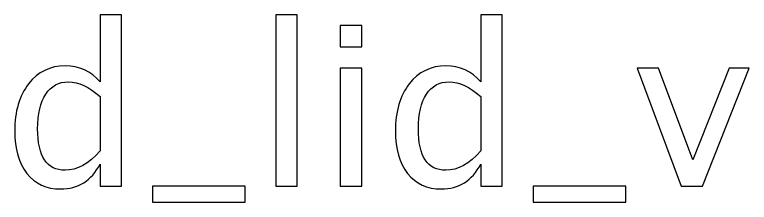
# Model space of a CAD drawing. Header units: centimetres. Extents: x -143 to 63, y -92 to 73.
# Drawn here: x 25.3 to 42.74, y 68.29 to 72.75 of the extents above; entities that cross this region are included whole.
import ezdxf

# ---------------------------------------------------------------- set-up
doc = ezdxf.new("R2010")
doc.units = ezdxf.units.CM
doc.header["$MEASUREMENT"] = 0
doc.layers.add('Layer 1', color=7, linetype='Continuous')

msp = doc.modelspace()

# ---------------------------------------------------------------- linework, layer by layer
at = {"layer": 'Layer 1'}
for points, knots in [([(27.33062, 68.67044), (27.33062, 68.67044), (27.33062, 69.19696), (27.33062, 69.19696), (27.33062, 69.19696), (27.12336, 68.80361), (26.81115, 68.60694), (26.39399, 68.60694), (26.39399, 68.60694), (26.05533, 68.60694), (25.78898, 68.72953), (25.59495, 68.97559), (25.59495, 68.97559), (25.40092, 69.22166), (25.30391, 69.55768), (25.30391, 69.98366), (25.30391, 69.98366), (25.30391, 70.44932), (25.41415, 70.82415), (25.63376, 71.10814), (25.63376, 71.10814), (25.85424, 71.39124), (26.14352, 71.53323), (26.50247, 71.53323), (26.50247, 71.53323), (26.83497, 71.53323), (27.1119, 71.40623), (27.33062, 71.15135), (27.33062, 71.15135), (27.33062, 71.15135), (27.33062, 72.75032), (27.33062, 72.75032), (27.33062, 72.75032), (27.33062, 72.75032), (27.83862, 72.75032), (27.83862, 72.75032), (27.83862, 72.75032), (27.83862, 72.75032), (27.83862, 68.67044), (27.83862, 68.67044), (27.83862, 68.67044), (27.83862, 68.67044), (27.33062, 68.67044), (27.33062, 68.67044)], [0, 0, 0, 0, 0.08333333, 0.08333333, 0.08333333, 0.08333333, 0.16666667, 0.16666667, 0.16666667, 0.16666667, 0.25, 0.25, 0.25, 0.25, 0.33333333, 0.33333333, 0.33333333, 0.33333333, 0.41666667, 0.41666667, 0.41666667, 0.41666667, 0.5, 0.5, 0.5, 0.5, 0.58333333, 0.58333333, 0.58333333, 0.58333333, 0.66666667, 0.66666667, 0.66666667, 0.66666667, 0.75, 0.75, 0.75, 0.75, 0.83333333, 0.83333333, 0.83333333, 0.83333333, 1, 1, 1, 1]), ([(31.50221, 68.67044), (31.50221, 68.67044), (31.50221, 72.75032), (31.50221, 72.75032), (31.50221, 72.75032), (31.50221, 72.75032), (32.01021, 72.75032), (32.01021, 72.75032), (32.01021, 72.75032), (32.01021, 72.75032), (32.01021, 68.67044), (32.01021, 68.67044), (32.01021, 68.67044), (32.01021, 68.67044), (31.50221, 68.67044), (31.50221, 68.67044)], [0, 0, 0, 0, 0.2, 0.2, 0.2, 0.2, 0.4, 0.4, 0.4, 0.4, 0.6, 0.6, 0.6, 0.6, 1, 1, 1, 1]), ([(36.36525, 68.67044), (36.36525, 68.67044), (36.36525, 69.19696), (36.36525, 69.19696), (36.36525, 69.19696), (36.15799, 68.80361), (35.84578, 68.60694), (35.42862, 68.60694), (35.42862, 68.60694), (35.08996, 68.60694), (34.82361, 68.72953), (34.62958, 68.97559), (34.62958, 68.97559), (34.43555, 69.22166), (34.33854, 69.55768), (34.33854, 69.98366), (34.33854, 69.98366), (34.33854, 70.44932), (34.44878, 70.82415), (34.66839, 71.10814), (34.66839, 71.10814), (34.88887, 71.39124), (35.17815, 71.53323), (35.5371, 71.53323), (35.5371, 71.53323), (35.8696, 71.53323), (36.14653, 71.40623), (36.36525, 71.15135), (36.36525, 71.15135), (36.36525, 71.15135), (36.36525, 72.75032), (36.36525, 72.75032), (36.36525, 72.75032), (36.36525, 72.75032), (36.87325, 72.75032), (36.87325, 72.75032), (36.87325, 72.75032), (36.87325, 72.75032), (36.87325, 68.67044), (36.87325, 68.67044), (36.87325, 68.67044), (36.87325, 68.67044), (36.36525, 68.67044), (36.36525, 68.67044)], [0, 0, 0, 0, 0.08333333, 0.08333333, 0.08333333, 0.08333333, 0.16666667, 0.16666667, 0.16666667, 0.16666667, 0.25, 0.25, 0.25, 0.25, 0.33333333, 0.33333333, 0.33333333, 0.33333333, 0.41666667, 0.41666667, 0.41666667, 0.41666667, 0.5, 0.5, 0.5, 0.5, 0.58333333, 0.58333333, 0.58333333, 0.58333333, 0.66666667, 0.66666667, 0.66666667, 0.66666667, 0.75, 0.75, 0.75, 0.75, 0.83333333, 0.83333333, 0.83333333, 0.83333333, 1, 1, 1, 1]), ([(33.0315, 71.98832), (33.0315, 71.98832), (33.0315, 72.49632), (33.0315, 72.49632), (33.0315, 72.49632), (33.0315, 72.49632), (33.5395, 72.49632), (33.5395, 72.49632), (33.5395, 72.49632), (33.5395, 72.49632), (33.5395, 71.98832), (33.5395, 71.98832), (33.5395, 71.98832), (33.5395, 71.98832), (33.0315, 71.98832), (33.0315, 71.98832)], [0, 0, 0, 0, 0.2, 0.2, 0.2, 0.2, 0.4, 0.4, 0.4, 0.4, 0.6, 0.6, 0.6, 0.6, 1, 1, 1, 1]), ([(33.0315, 68.67044), (33.0315, 68.67044), (33.0315, 71.47503), (33.0315, 71.47503), (33.0315, 71.47503), (33.0315, 71.47503), (33.5395, 71.47503), (33.5395, 71.47503), (33.5395, 71.47503), (33.5395, 71.47503), (33.5395, 68.67044), (33.5395, 68.67044), (33.5395, 68.67044), (33.5395, 68.67044), (33.0315, 68.67044), (33.0315, 68.67044)], [0, 0, 0, 0, 0.2, 0.2, 0.2, 0.2, 0.4, 0.4, 0.4, 0.4, 0.6, 0.6, 0.6, 0.6, 1, 1, 1, 1]), ([(41.12069, 68.67044), (41.12069, 68.67044), (40.07647, 71.47503), (40.07647, 71.47503), (40.07647, 71.47503), (40.07647, 71.47503), (40.58447, 71.47503), (40.58447, 71.47503), (40.58447, 71.47503), (40.58447, 71.47503), (41.3985, 69.29574), (41.3985, 69.29574), (41.3985, 69.29574), (41.3985, 69.29574), (42.26016, 71.47503), (42.26016, 71.47503), (42.26016, 71.47503), (42.26016, 71.47503), (42.73817, 71.47503), (42.73817, 71.47503), (42.73817, 71.47503), (42.73817, 71.47503), (41.62957, 68.67044), (41.62957, 68.67044), (41.62957, 68.67044), (41.62957, 68.67044), (41.12069, 68.67044), (41.12069, 68.67044)], [0, 0, 0, 0, 0.125, 0.125, 0.125, 0.125, 0.25, 0.25, 0.25, 0.25, 0.375, 0.375, 0.375, 0.375, 0.5, 0.5, 0.5, 0.5, 0.625, 0.625, 0.625, 0.625, 0.75, 0.75, 0.75, 0.75, 1, 1, 1, 1]), ([(27.33062, 70.80386), (27.06692, 71.03582), (26.81733, 71.15223), (26.58097, 71.15223), (26.58097, 71.15223), (26.34813, 71.15223), (26.16822, 71.05522), (26.04033, 70.86031), (26.04033, 70.86031), (25.91245, 70.66628), (25.84895, 70.39111), (25.84895, 70.03481), (25.84895, 70.03481), (25.84895, 69.37952), (26.06591, 69.05144), (26.50071, 69.05144), (26.50071, 69.05144), (26.78293, 69.05144), (27.05986, 69.20578), (27.33062, 69.51358), (27.33062, 69.51358), (27.33062, 69.51358), (27.33062, 70.80386), (27.33062, 70.80386)], [0, 0, 0, 0, 0.14285714, 0.14285714, 0.14285714, 0.14285714, 0.28571429, 0.28571429, 0.28571429, 0.28571429, 0.42857143, 0.42857143, 0.42857143, 0.42857143, 0.57142857, 0.57142857, 0.57142857, 0.57142857, 0.71428571, 0.71428571, 0.71428571, 0.71428571, 1, 1, 1, 1]), ([(36.36525, 70.80386), (36.10155, 71.03582), (35.85196, 71.15223), (35.6156, 71.15223), (35.6156, 71.15223), (35.38276, 71.15223), (35.20285, 71.05522), (35.07496, 70.86031), (35.07496, 70.86031), (34.94708, 70.66628), (34.88358, 70.39111), (34.88358, 70.03481), (34.88358, 70.03481), (34.88358, 69.37952), (35.10054, 69.05144), (35.53534, 69.05144), (35.53534, 69.05144), (35.81756, 69.05144), (36.09449, 69.20578), (36.36525, 69.51358), (36.36525, 69.51358), (36.36525, 69.51358), (36.36525, 70.80386), (36.36525, 70.80386)], [0, 0, 0, 0, 0.14285714, 0.14285714, 0.14285714, 0.14285714, 0.28571429, 0.28571429, 0.28571429, 0.28571429, 0.42857143, 0.42857143, 0.42857143, 0.42857143, 0.57142857, 0.57142857, 0.57142857, 0.57142857, 0.71428571, 0.71428571, 0.71428571, 0.71428571, 1, 1, 1, 1]), ([(28.57063, 68.28944), (28.57063, 68.28944), (28.57063, 68.67044), (28.57063, 68.67044), (28.57063, 68.67044), (28.57063, 68.67044), (30.77196, 68.67044), (30.77196, 68.67044), (30.77196, 68.67044), (30.77196, 68.67044), (30.77196, 68.28944), (30.77196, 68.28944), (30.77196, 68.28944), (30.77196, 68.28944), (28.57063, 68.28944), (28.57063, 68.28944)], [0, 0, 0, 0, 0.2, 0.2, 0.2, 0.2, 0.4, 0.4, 0.4, 0.4, 0.6, 0.6, 0.6, 0.6, 1, 1, 1, 1]), ([(37.60526, 68.28944), (37.60526, 68.28944), (37.60526, 68.67044), (37.60526, 68.67044), (37.60526, 68.67044), (37.60526, 68.67044), (39.80659, 68.67044), (39.80659, 68.67044), (39.80659, 68.67044), (39.80659, 68.67044), (39.80659, 68.28944), (39.80659, 68.28944), (39.80659, 68.28944), (39.80659, 68.28944), (37.60526, 68.28944), (37.60526, 68.28944)], [0, 0, 0, 0, 0.2, 0.2, 0.2, 0.2, 0.4, 0.4, 0.4, 0.4, 0.6, 0.6, 0.6, 0.6, 1, 1, 1, 1])]:
    msp.add_open_spline(points, degree=3, knots=knots, dxfattribs=at)

doc.saveas('drawing.dxf')
